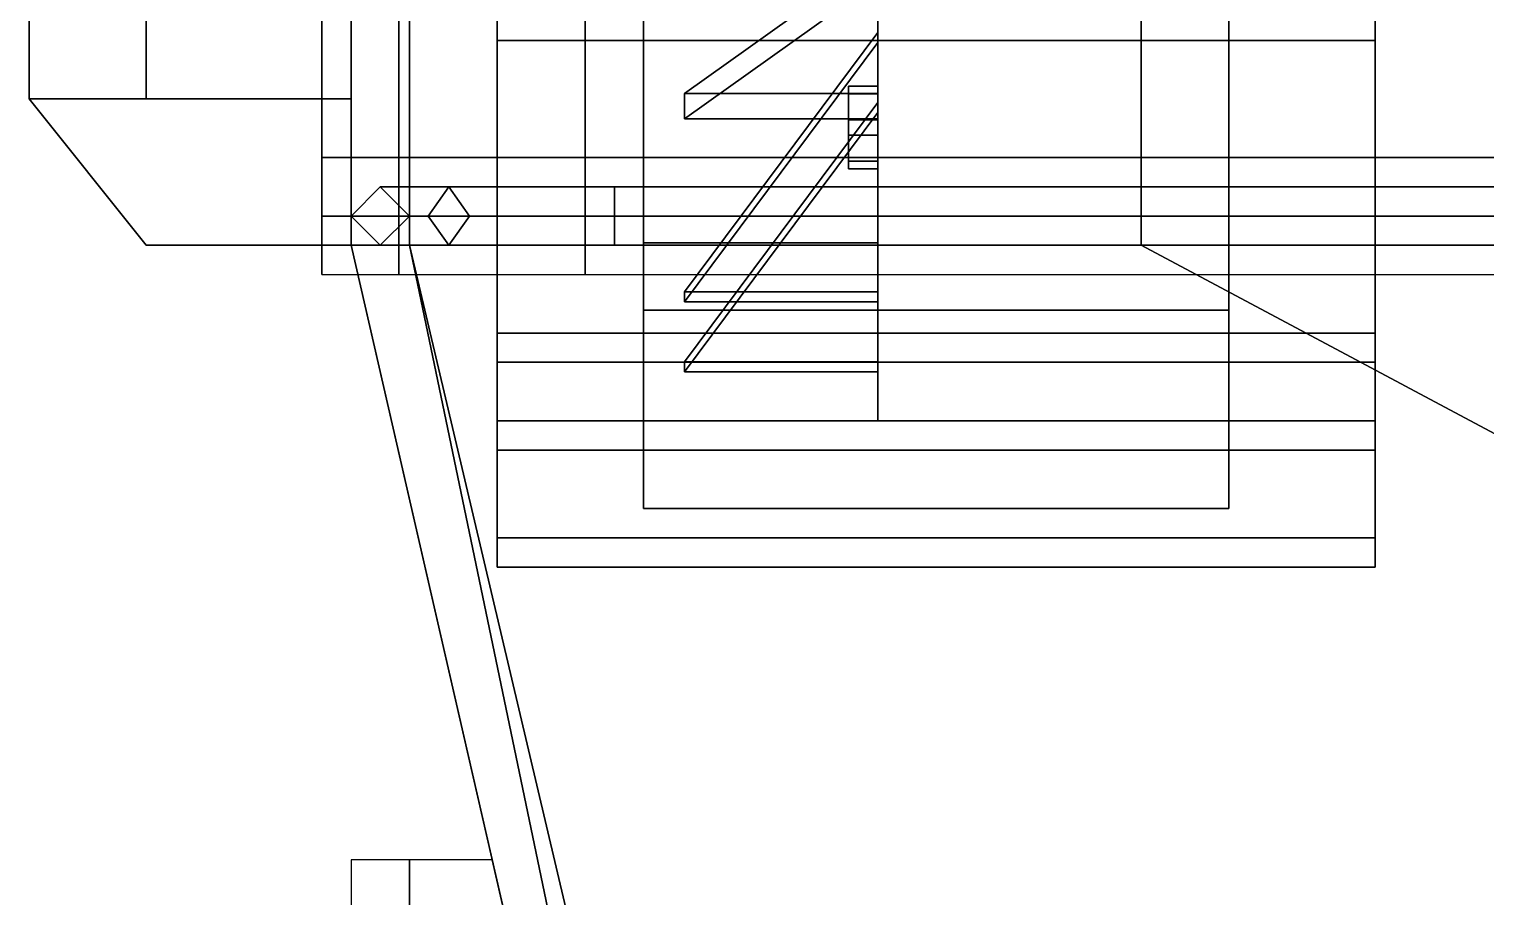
# Model space of a CAD drawing. Header units: millimetres. Extents: x -1.1 to 1.1, y -2.8 to 10.1.
# Drawn here: x -1.11 to -0.6122, y 0.3073 to 0.6039 of the extents above; entities that cross this region are included whole.
import ezdxf

# ---------------------------------------------------------------- set-up
doc = ezdxf.new("R2010")
doc.units = ezdxf.units.MM
for name, color, linetype in [('fenders', 6, 'Continuous'), ('internals', 5, 'Continuous'), ('tent', 3, 'Continuous'), ('tracks', 3, 'Continuous'), ('wheels', 2, 'Continuous')]:
    doc.layers.add(name, color=color, linetype=linetype)

msp = doc.modelspace()

# ---------------------------------------------------------------- linework, layer by layer
for points in [[(-1, 3.18, 1.85), (-1, 2.9, 1.05), (-1, 0.53, 1.05), (-1, 0.53, 1.85)], [(-0.98, 3.16, 1.85), (-1, 3.18, 1.85), (-1, 0.53, 1.85), (-0.98, 0.53, 1.85)], [(-1.11, 0.58, 1.05), (-1.11, 0.58, 1.11), (-1.11, 3.13, 1.11), (-1.11, 3.13, 1.05)], [(-1.11, 0.58, 1.2), (-1.11, 0.58, 1.26), (-1.11, 3.13, 1.26), (-1.11, 3.13, 1.2)], [(-1.11, 3.13, 1.26), (-1.11, 0.58, 1.26), (-1.07, 0.58, 1.26), (-1.07, 3.13, 1.26)], [(-1.07, 3.13, 1.2), (-1.07, 0.58, 1.2), (-1.11, 0.58, 1.2), (-1.11, 3.13, 1.2)], [(-1.11, 3.13, 1.11), (-1.11, 0.58, 1.11), (-1.07, 0.58, 1.11), (-1.07, 3.13, 1.11)], [(-1.07, 3.13, 1.05), (-1.07, 0.58, 1.05), (-1.11, 0.58, 1.05), (-1.11, 3.13, 1.05)], [(-1.07, 3.13, 1.11), (-1.07, 0.58, 1.11), (-1.07, 0.58, 1.05), (-1.07, 3.13, 1.05)], [(-1.07, 3.13, 1.26), (-1.07, 0.58, 1.26), (-1.07, 0.58, 1.2), (-1.07, 3.13, 1.2)], [(-1.07, 0.53, 1.05), (-1.07, 0.53, 1.26), (-1.11, 0.58, 1.26), (-1.11, 0.58, 1.05)], [(-1.11, 0.58, 1.05), (-1.11, 0.58, 1.26), (-1, 0.58, 1.26), (-1, 0.58, 1.05)], [(-1.11, 0.58, 1.26), (-1.07, 0.53, 1.26), (-1, 0.53, 1.26), (-1, 0.58, 1.26)], [(-1, 0.58, 1.05), (-1, 0.53, 1.05), (-1.07, 0.53, 1.05), (-1.11, 0.58, 1.05)], [(-0.99, 0.55, 2.03), (-1, 0.54, 2.03), (-0.97364, 0.54, 2.09364), (-0.96657, 0.55, 2.08657)], [(-1, 0.54, 2.03), (-0.99, 0.55, 2.03), (-0.99, 0.55, 1.85), (-1, 0.54, 1.85)], [(-0.98, 0.54, 2.03), (-0.99, 0.55, 2.03), (-0.96657, 0.55, 2.08657), (-0.9595, 0.54, 2.0795)], [(-0.99, 0.55, 2.03), (-0.98, 0.54, 2.03), (-0.98, 0.54, 1.85), (-0.99, 0.55, 1.85)], [(-0.96657, 0.55, 2.08657), (-0.97364, 0.54, 2.09364), (-0.91, 0.54, 2.12), (-0.91, 0.55, 2.11)], [(-0.9595, 0.54, 2.0795), (-0.96657, 0.55, 2.08657), (-0.91, 0.55, 2.11), (-0.91, 0.54, 2.1)], [(-0.23, 0.54, 2.12), (-0.23, 0.55, 2.11), (-0.91, 0.55, 2.11), (-0.91, 0.54, 2.12)], [(-0.23, 0.55, 2.11), (-0.23, 0.54, 2.1), (-0.91, 0.54, 2.1), (-0.91, 0.55, 2.11)], [(-1, 0.54, 2.03), (-0.99, 0.53, 2.03), (-0.96657, 0.53, 2.08657), (-0.97364, 0.54, 2.09364)], [(-0.99, 0.53, 2.03), (-1, 0.54, 2.03), (-1, 0.54, 1.85), (-0.99, 0.53, 1.85)], [(-0.99, 0.53, 2.03), (-0.98, 0.54, 2.03), (-0.9595, 0.54, 2.0795), (-0.96657, 0.53, 2.08657)], [(-0.98, 0.54, 2.03), (-0.99, 0.53, 2.03), (-0.99, 0.53, 1.85), (-0.98, 0.54, 1.85)], [(-0.97364, 0.54, 2.09364), (-0.96657, 0.53, 2.08657), (-0.91, 0.53, 2.11), (-0.91, 0.54, 2.12)], [(-0.96657, 0.53, 2.08657), (-0.9595, 0.54, 2.0795), (-0.91, 0.54, 2.1), (-0.91, 0.53, 2.11)], [(-0.24, 0.53, 2.11), (-0.23, 0.54, 2.12), (-0.91, 0.54, 2.12), (-0.91, 0.53, 2.11)], [(-0.23, 0.54, 2.1), (-0.24, 0.53, 2.11), (-0.91, 0.53, 2.11), (-0.91, 0.54, 2.1)], [(-1, 0.53, 1.05), (-1, 0.53, 1.26), (-1.07, 0.53, 1.26), (-1.07, 0.53, 1.05)], [(-0.7177, -0.7, 0.51), (-0.62131, -1.12, 0.89), (-0.79115, -0.38, 1.53), (-1, 0.53, 1.85)], [(-0.97072, 0.40241, 1.05), (-0.7177, -0.7, 0.51), (-1, 0.53, 1.85), (-0.97072, 0.40241, 1.05)], [(-1, 0.53, 1.05), (-0.97072, 0.40241, 1.05), (-1, 0.53, 1.85), (-1, 0.53, 1.05)], [(-1, 0.53, 1.85), (-1, 0.53, 1.85), (-0.79115, -0.38, 1.53), (-0.82787, -0.22, 1.85)], [(-0.98, 0.53, 1.85), (-1, 0.53, 1.85), (-0.82787, -0.22, 1.85), (-0.80787, -0.2, 1.85)], [(-0.9518, 0.32, 0.74), (-0.7177, -0.7, 0.51), (-0.97072, 0.40241, 1.05), (-0.9518, 0.32, 0.74)], [(-0.9518, 0.32, 0.51), (-0.7177, -0.7, 0.51), (-0.9518, 0.32, 0.74), (-0.9518, 0.32, 0.51)]]:
    msp.add_3dface(points)
at = {"layer": 'fenders'}
for points in [[(-1, 0.32, 0.5), (-1, -0.73, 0.5), (-0.98, -0.7, 0.51), (-0.98, 0.32, 0.51)], [(-0.98, 0.32, 0.51), (-0.98, -0.7, 0.51), (-0.7177, -0.7, 0.51), (-0.9518, 0.32, 0.51)]]:
    msp.add_3dface(points, dxfattribs=at)
at = {"layer": 'internals'}
for points in [[(-0.98, 0.53, 1.85), (-0.98, 0.53, 1.68), (-0.98, 3.16, 1.68), (-0.98, 3.16, 1.85)], [(-0.98, 3.16, 1.68), (-0.98, 0.53, 1.68), (-0.73, 0.53, 1.68), (-0.73, 3.16, 1.68)], [(-0.73, 3.16, 1.07), (-0.73, 0.53, 1.07), (-0.28, 0.29, 1.07), (-0.28, 3.16, 1.07)], [(-0.73, 3.16, 1.68), (-0.73, 0.53, 1.68), (-0.73, 0.53, 1.07), (-0.73, 3.16, 1.07)], [(-0.80787, -0.2, 1.85), (-0.93, 0.29, 1.07), (-0.98, 0.53, 1.07), (-0.98, 0.53, 1.85)], [(-0.73, 0.53, 1.68), (-0.98, 0.53, 1.68), (-0.98, 0.53, 1.07), (-0.73, 0.53, 1.07)], [(-0.73, 0.53, 1.07), (-0.98, 0.53, 1.07), (-0.93, 0.29, 1.07), (-0.28, 0.29, 1.07)]]:
    msp.add_3dface(points, dxfattribs=at)
at = {"layer": 'tent'}
for points in [[(-1.01, 2.92, 2), (-1.01, 3.19, 1.85), (-1.01, 0.52, 1.85), (-1.01, 0.97, 2)], [(-0.98364, 0.56, 2.08364), (-0.98364, 0.97, 2.06364), (-1.01, 0.97, 2), (-1.01, 0.56, 2.02)], [(-1.01, 0.56, 2.02), (-1.01, 0.97, 2), (-1.01, 0.52, 1.85), (-1.01, 0.52, 2.02)], [(-0.92, 0.56, 2.11), (-0.92, 0.97, 2.09), (-0.98364, 0.97, 2.06364), (-0.98364, 0.56, 2.08364)], [(-0.23, 0.56, 2.11), (-0.17, 0.68, 2.10415), (-0.92, 0.97, 2.09), (-0.92, 0.56, 2.11)], [(-1.01, 0.56, 2.02), (-1.01, 0.54, 2.04), (-0.98364, 0.54, 2.10364), (-0.98364, 0.56, 2.08364)], [(-1.01, 0.54, 2.04), (-1.01, 0.56, 2.02), (-1.01, 0.56, 2.02), (-1.01, 0.52, 2.02)], [(-0.98364, 0.56, 2.08364), (-0.98364, 0.54, 2.10364), (-0.92, 0.54, 2.13), (-0.92, 0.56, 2.11)], [(-0.92, 0.56, 2.11), (-0.92, 0.54, 2.13), (-0.24, 0.54, 2.13), (-0.23, 0.56, 2.11)], [(-1.01, 0.54, 2.04), (-1.01, 0.52, 2.02), (-0.98364, 0.52, 2.08364), (-0.98364, 0.54, 2.10364)], [(-0.98364, 0.54, 2.10364), (-0.98364, 0.52, 2.08364), (-0.92, 0.52, 2.11), (-0.92, 0.54, 2.13)], [(-0.92, 0.54, 2.13), (-0.92, 0.52, 2.11), (-0.25, 0.52, 2.11), (-0.24, 0.54, 2.13)]]:
    msp.add_3dface(points, dxfattribs=at)
at = {"layer": 'tracks'}
for points in [[(-0.95, 1.1, 0.05), (-0.95, 0.56, 0.37), (-0.65, 0.56, 0.37), (-0.65, 1.1, 0.05)], [(-0.95, 1.08, 0.01), (-0.95, 0.55, 0.32), (-0.95, 0.56, 0.37), (-0.95, 1.1, 0.05)], [(-0.65, 0.56, 0.37), (-0.65, 0.55, 0.32), (-0.65, 1.08, 0.01), (-0.65, 1.1, 0.05)], [(-0.65, 1.08, 0.01), (-0.65, 0.55, 0.32), (-0.95, 0.55, 0.32), (-0.95, 1.08, 0.01)], [(-0.95, 0.6, 0.88), (-0.95, 0.73, 0.91), (-0.95, 0.71, 0.86)], [(-0.65, 0.6, 0.88), (-0.65, 0.73, 0.91), (-0.95, 0.73, 0.91), (-0.95, 0.6, 0.88)], [(-0.65, 0.71, 0.86), (-0.65, 0.73, 0.91), (-0.65, 0.6, 0.88), (-0.65, 0.71, 0.86)], [(-0.95, 0.53, 0.84), (-0.95, 0.6, 0.88), (-0.95, 0.71, 0.86), (-0.95, 0.61, 0.83)], [(-0.65, 0.71, 0.86), (-0.65, 0.6, 0.88), (-0.65, 0.53, 0.84), (-0.65, 0.61, 0.83)], [(-0.95, 0.47, 0.76), (-0.95, 0.53, 0.84), (-0.95, 0.61, 0.83), (-0.95, 0.53, 0.76)], [(-0.95, 0.53, 0.76), (-0.95, 0.61, 0.83), (-0.65, 0.61, 0.83), (-0.65, 0.53, 0.76)], [(-0.65, 0.61, 0.83), (-0.65, 0.53, 0.84), (-0.65, 0.47, 0.76), (-0.65, 0.53, 0.76)], [(-0.65, 0.53, 0.84), (-0.65, 0.6, 0.88), (-0.95, 0.6, 0.88), (-0.95, 0.53, 0.84)], [(-0.95, 0.55, 0.32), (-0.95, 0.46, 0.43), (-0.95, 0.5, 0.45), (-0.95, 0.56, 0.37)], [(-0.95, 0.56, 0.37), (-0.95, 0.5, 0.45), (-0.65, 0.5, 0.45), (-0.65, 0.56, 0.37)], [(-0.65, 0.5, 0.45), (-0.65, 0.46, 0.43), (-0.65, 0.55, 0.32), (-0.65, 0.56, 0.37)], [(-0.65, 0.55, 0.32), (-0.65, 0.46, 0.43), (-0.95, 0.46, 0.43), (-0.95, 0.55, 0.32)], [(-0.95, 0.49, 0.68), (-0.95, 0.53, 0.76), (-0.65, 0.53, 0.76), (-0.65, 0.49, 0.68)], [(-0.95, 0.43, 0.68), (-0.95, 0.47, 0.76), (-0.95, 0.53, 0.76), (-0.95, 0.49, 0.68)], [(-0.65, 0.47, 0.76), (-0.65, 0.53, 0.84), (-0.95, 0.53, 0.84), (-0.95, 0.47, 0.76)], [(-0.65, 0.53, 0.76), (-0.65, 0.47, 0.76), (-0.65, 0.43, 0.68), (-0.65, 0.49, 0.68)], [(-0.95, 0.5, 0.45), (-0.95, 0.47, 0.54), (-0.65, 0.47, 0.54), (-0.65, 0.5, 0.45)], [(-0.95, 0.46, 0.43), (-0.95, 0.42, 0.53), (-0.95, 0.47, 0.54), (-0.95, 0.5, 0.45)], [(-0.65, 0.47, 0.54), (-0.65, 0.42, 0.53), (-0.65, 0.46, 0.43), (-0.65, 0.5, 0.45)], [(-0.95, 0.42, 0.62), (-0.95, 0.43, 0.68), (-0.95, 0.49, 0.68), (-0.95, 0.47, 0.61)], [(-0.95, 0.47, 0.61), (-0.95, 0.49, 0.68), (-0.65, 0.49, 0.68), (-0.65, 0.47, 0.61)], [(-0.65, 0.49, 0.68), (-0.65, 0.43, 0.68), (-0.65, 0.42, 0.62), (-0.65, 0.47, 0.61)], [(-0.65, 0.43, 0.68), (-0.65, 0.47, 0.76), (-0.95, 0.47, 0.76), (-0.95, 0.43, 0.68)], [(-0.95, 0.47, 0.54), (-0.95, 0.47, 0.61), (-0.65, 0.47, 0.61), (-0.65, 0.47, 0.54)], [(-0.95, 0.42, 0.53), (-0.95, 0.42, 0.62), (-0.95, 0.47, 0.61), (-0.95, 0.47, 0.54)], [(-0.65, 0.47, 0.61), (-0.65, 0.42, 0.62), (-0.65, 0.42, 0.53), (-0.65, 0.47, 0.54)], [(-0.65, 0.46, 0.43), (-0.65, 0.42, 0.53), (-0.95, 0.42, 0.53), (-0.95, 0.46, 0.43)], [(-0.65, 0.42, 0.62), (-0.65, 0.43, 0.68), (-0.95, 0.43, 0.68), (-0.95, 0.42, 0.62)], [(-0.65, 0.42, 0.53), (-0.65, 0.42, 0.62), (-0.95, 0.42, 0.62), (-0.95, 0.42, 0.53)]]:
    msp.add_3dface(points, dxfattribs=at)
at = {"layer": 'wheels'}
for points in [[(-0.82, 0.53083, 0.42288), (-0.82, 0.68485, 0.33395), (-0.9, 0.68485, 0.33395), (-0.9, 0.53083, 0.42288)], [(-0.82, 0.68485, 0.84605), (-0.82, 0.53083, 0.75712), (-0.9, 0.53083, 0.75712), (-0.9, 0.68485, 0.84605)], [(-0.9, 0.67964, 0.30441), (-0.9, 0.50785, 0.40359), (-0.9, 0.53083, 0.42288), (-0.9, 0.68485, 0.33395)], [(-0.9, 0.50785, 0.77641), (-0.9, 0.67964, 0.87559), (-0.9, 0.68485, 0.84605), (-0.9, 0.53083, 0.75712)], [(-0.7, 0.50785, 0.77641), (-0.7, 0.67964, 0.87559), (-0.9, 0.67964, 0.87559), (-0.9, 0.50785, 0.77641)], [(-0.7, 0.67964, 0.30441), (-0.7, 0.50785, 0.40359), (-0.9, 0.50785, 0.40359), (-0.9, 0.67964, 0.30441)], [(-0.82, 0.6125, 0.60299), (-0.82, 0.60273, 0.67889), (-0.82, 0.62036, 0.6999), (-0.82, 0.66, 0.68526)], [(-0.82, 0.6125, 0.57701), (-0.82, 0.66, 0.49474), (-0.82, 0.62036, 0.4801), (-0.82, 0.60273, 0.50111)], [(-0.82, 0.58186, 0.39341), (-0.82, 0.62902, 0.4751), (-0.82, 0.6375, 0.45577), (-0.82, 0.63, 0.44278)], [(-0.82, 0.58186, 0.39341), (-0.82, 0.58186, 0.39341), (-0.82, 0.63, 0.44278), (-0.82, 0.6375, 0.42979)], [(-0.82, 0.58186, 0.78659), (-0.82, 0.58186, 0.78659), (-0.82, 0.6375, 0.75021), (-0.82, 0.63, 0.73722)], [(-0.82, 0.62902, 0.7049), (-0.82, 0.58186, 0.78659), (-0.82, 0.63, 0.73722), (-0.82, 0.6375, 0.72423)], [(-0.82, 0.58186, 0.78659), (-0.82, 0.58186, 0.78659), (-0.82, 0.63382, 0.81659), (-0.82, 0.6375, 0.75021)], [(-0.82, 0.58186, 0.78659), (-0.82, 0.58186, 0.78659), (-0.82, 0.63382, 0.81659), (-0.82, 0.6375, 0.75021)], [(-0.82, 0.63382, 0.36341), (-0.82, 0.63382, 0.36341), (-0.82, 0.58186, 0.39341), (-0.82, 0.6375, 0.42979)], [(-0.82, 0.63382, 0.36341), (-0.82, 0.63382, 0.36341), (-0.82, 0.58186, 0.39341), (-0.82, 0.6375, 0.42979)], [(-0.88602, 0.5732, 0.39841), (-0.82, 0.62036, 0.4801), (-0.82, 0.62902, 0.4751), (-0.88602, 0.58186, 0.39341)], [(-0.88602, 0.58186, 0.39341), (-0.82, 0.62902, 0.4751), (-0.82, 0.62902, 0.4751), (-0.82, 0.58186, 0.39341)], [(-0.88602, 0.58186, 0.78659), (-0.82, 0.62902, 0.7049), (-0.82, 0.62036, 0.6999), (-0.88602, 0.5732, 0.78159)], [(-0.82, 0.58186, 0.78659), (-0.82, 0.62902, 0.7049), (-0.82, 0.62902, 0.7049), (-0.88602, 0.58186, 0.78659)], [(-0.82, 0.5732, 0.39841), (-0.82, 0.62036, 0.4801), (-0.82, 0.62036, 0.4801), (-0.88602, 0.5732, 0.39841)], [(-0.88602, 0.5732, 0.78159), (-0.82, 0.62036, 0.6999), (-0.82, 0.62036, 0.6999), (-0.82, 0.5732, 0.78159)], [(-0.82, 0.62036, 0.6999), (-0.82, 0.60273, 0.67889), (-0.82, 0.5141, 0.71115), (-0.82, 0.5732, 0.78159)], [(-0.82, 0.60273, 0.50111), (-0.82, 0.62036, 0.4801), (-0.82, 0.5732, 0.39841), (-0.82, 0.5141, 0.46885)], [(-0.82, 0.57537, 0.60372), (-0.82, 0.60273, 0.67889), (-0.82, 0.6125, 0.60299), (-0.82, 0.605, 0.59)], [(-0.82, 0.605, 0.59), (-0.82, 0.6125, 0.57701), (-0.82, 0.57537, 0.57628), (-0.82, 0.57537, 0.60372)], [(-0.82, 0.6125, 0.57701), (-0.82, 0.6125, 0.57701), (-0.82, 0.60273, 0.50111), (-0.82, 0.57537, 0.57628)], [(-0.88602, 0.5141, 0.46885), (-0.82, 0.60273, 0.50111), (-0.82, 0.60273, 0.50111), (-0.82, 0.5141, 0.46885)], [(-0.88602, 0.51067, 0.47825), (-0.82, 0.59931, 0.51051), (-0.82, 0.60273, 0.50111), (-0.88602, 0.5141, 0.46885)], [(-0.82, 0.5141, 0.71115), (-0.82, 0.60273, 0.67889), (-0.82, 0.60273, 0.67889), (-0.88602, 0.5141, 0.71115)], [(-0.88602, 0.5141, 0.71115), (-0.82, 0.60273, 0.67889), (-0.82, 0.59931, 0.66949), (-0.88602, 0.51067, 0.70175)], [(-0.82, 0.51067, 0.47825), (-0.82, 0.59931, 0.51051), (-0.82, 0.59931, 0.51051), (-0.88602, 0.51067, 0.47825)], [(-0.88602, 0.51067, 0.70175), (-0.82, 0.59931, 0.66949), (-0.82, 0.59931, 0.66949), (-0.82, 0.51067, 0.70175)], [(-0.82, 0.59931, 0.51051), (-0.82, 0.59931, 0.51051), (-0.82, 0.58435, 0.53699), (-0.82, 0.57879, 0.56689)], [(-0.82, 0.59931, 0.51051), (-0.82, 0.59931, 0.51051), (-0.82, 0.58174, 0.52221), (-0.82, 0.58435, 0.53699)], [(-0.82, 0.59931, 0.51051), (-0.82, 0.51067, 0.47825), (-0.82, 0.56765, 0.51708), (-0.82, 0.58174, 0.52221)], [(-0.82, 0.57879, 0.61311), (-0.82, 0.57879, 0.61311), (-0.82, 0.58435, 0.64301), (-0.82, 0.59931, 0.66949)], [(-0.82, 0.59931, 0.66949), (-0.82, 0.59931, 0.66949), (-0.82, 0.58435, 0.64301), (-0.82, 0.58174, 0.65779)], [(-0.82, 0.51067, 0.70175), (-0.82, 0.59931, 0.66949), (-0.82, 0.58174, 0.65779), (-0.82, 0.56765, 0.66292)], [(-0.82, 0.58435, 0.53699), (-0.82, 0.58174, 0.52221), (-0.83, 0.58174, 0.52221), (-0.83, 0.58435, 0.53699)], [(-0.83, 0.55616, 0.52673), (-0.83, 0.58435, 0.53699), (-0.83, 0.58174, 0.52221), (-0.83, 0.56765, 0.51708)], [(-0.82, 0.57286, 0.54663), (-0.82, 0.58435, 0.53699), (-0.83, 0.58435, 0.53699), (-0.83, 0.57286, 0.54663)], [(-0.83, 0.55876, 0.5415), (-0.83, 0.57286, 0.54663), (-0.83, 0.58435, 0.53699), (-0.83, 0.55616, 0.52673)], [(-0.82, 0.58435, 0.64301), (-0.82, 0.57286, 0.63337), (-0.83, 0.57286, 0.63337), (-0.83, 0.58435, 0.64301)], [(-0.83, 0.55616, 0.65327), (-0.83, 0.58435, 0.64301), (-0.83, 0.57286, 0.63337), (-0.83, 0.55876, 0.6385)], [(-0.82, 0.58174, 0.65779), (-0.82, 0.58435, 0.64301), (-0.83, 0.58435, 0.64301), (-0.83, 0.58174, 0.65779)], [(-0.83, 0.56765, 0.66292), (-0.83, 0.58174, 0.65779), (-0.83, 0.58435, 0.64301), (-0.83, 0.55616, 0.65327)], [(-0.82, 0.57879, 0.56689), (-0.82, 0.57879, 0.56689), (-0.82, 0.58435, 0.53699), (-0.82, 0.57286, 0.54663)], [(-0.82, 0.57879, 0.61311), (-0.82, 0.57879, 0.61311), (-0.82, 0.57286, 0.63337), (-0.82, 0.58435, 0.64301)], [(-0.88602, 0.48673, 0.54403), (-0.82, 0.57537, 0.57628), (-0.82, 0.57879, 0.56689), (-0.88602, 0.49015, 0.53463)], [(-0.88602, 0.49015, 0.53463), (-0.82, 0.57879, 0.56689), (-0.82, 0.57879, 0.56689), (-0.82, 0.49015, 0.53463)], [(-0.88602, 0.49015, 0.64537), (-0.82, 0.57879, 0.61311), (-0.82, 0.57537, 0.60372), (-0.88602, 0.48673, 0.63597)], [(-0.82, 0.49015, 0.64537), (-0.82, 0.57879, 0.61311), (-0.82, 0.57879, 0.61311), (-0.88602, 0.49015, 0.64537)], [(-0.82, 0.58174, 0.52221), (-0.82, 0.56765, 0.51708), (-0.83, 0.56765, 0.51708), (-0.83, 0.58174, 0.52221)], [(-0.82, 0.56765, 0.66292), (-0.82, 0.58174, 0.65779), (-0.83, 0.58174, 0.65779), (-0.83, 0.56765, 0.66292)], [(-0.82, 0.49015, 0.53463), (-0.82, 0.57879, 0.56689), (-0.82, 0.57286, 0.54663), (-0.82, 0.55876, 0.5415)], [(-0.82, 0.57879, 0.61311), (-0.82, 0.49015, 0.64537), (-0.82, 0.55876, 0.6385), (-0.82, 0.57286, 0.63337)], [(-0.82, 0.48673, 0.54403), (-0.82, 0.57537, 0.57628), (-0.82, 0.57537, 0.57628), (-0.88602, 0.48673, 0.54403)], [(-0.88602, 0.48673, 0.63597), (-0.82, 0.57537, 0.60372), (-0.82, 0.57537, 0.60372), (-0.82, 0.48673, 0.63597)], [(-0.82, 0.55876, 0.5415), (-0.82, 0.57286, 0.54663), (-0.83, 0.57286, 0.54663), (-0.83, 0.55876, 0.5415)], [(-0.82, 0.57286, 0.63337), (-0.82, 0.55876, 0.6385), (-0.83, 0.55876, 0.6385), (-0.83, 0.57286, 0.63337)], [(-0.82, 0.57537, 0.60372), (-0.82, 0.57537, 0.57628), (-0.82, 0.48673, 0.54403), (-0.82, 0.48673, 0.63597)], [(-0.82, 0.53083, 0.75712), (-0.82, 0.5732, 0.78159), (-0.82, 0.5732, 0.78159), (-0.82, 0.5141, 0.71115)], [(-0.82, 0.53083, 0.42288), (-0.82, 0.5141, 0.46885), (-0.82, 0.5141, 0.46885), (-0.82, 0.5732, 0.39841)], [(-0.82, 0.56765, 0.51708), (-0.82, 0.55616, 0.52673), (-0.83, 0.55616, 0.52673), (-0.83, 0.56765, 0.51708)], [(-0.82, 0.55616, 0.65327), (-0.82, 0.56765, 0.66292), (-0.83, 0.56765, 0.66292), (-0.83, 0.55616, 0.65327)], [(-0.82, 0.51067, 0.47825), (-0.82, 0.51067, 0.47825), (-0.82, 0.55616, 0.52673), (-0.82, 0.56765, 0.51708)], [(-0.82, 0.51067, 0.70175), (-0.82, 0.51067, 0.70175), (-0.82, 0.56765, 0.66292), (-0.82, 0.55616, 0.65327)], [(-0.82, 0.55616, 0.52673), (-0.82, 0.55876, 0.5415), (-0.83, 0.55876, 0.5415), (-0.83, 0.55616, 0.52673)], [(-0.82, 0.55876, 0.6385), (-0.82, 0.55616, 0.65327), (-0.83, 0.55616, 0.65327), (-0.83, 0.55876, 0.6385)], [(-0.82, 0.49015, 0.53463), (-0.82, 0.49015, 0.53463), (-0.82, 0.55876, 0.5415), (-0.82, 0.55616, 0.52673)], [(-0.82, 0.49015, 0.64537), (-0.82, 0.49015, 0.64537), (-0.82, 0.55616, 0.65327), (-0.82, 0.55876, 0.6385)], [(-0.82, 0.51067, 0.47825), (-0.82, 0.51067, 0.47825), (-0.82, 0.49015, 0.53463), (-0.82, 0.55616, 0.52673)], [(-0.82, 0.51067, 0.47825), (-0.82, 0.51067, 0.47825), (-0.82, 0.49015, 0.53463), (-0.82, 0.55616, 0.52673)], [(-0.82, 0.49015, 0.64537), (-0.82, 0.49015, 0.64537), (-0.82, 0.51067, 0.70175), (-0.82, 0.55616, 0.65327)], [(-0.82, 0.49015, 0.64537), (-0.82, 0.49015, 0.64537), (-0.82, 0.51067, 0.70175), (-0.82, 0.55616, 0.65327)], [(-0.82, 0.47, 0.59), (-0.82, 0.53083, 0.42288), (-0.9, 0.53083, 0.42288), (-0.9, 0.47, 0.59)], [(-0.82, 0.53083, 0.75712), (-0.82, 0.47, 0.59), (-0.9, 0.47, 0.59), (-0.9, 0.53083, 0.75712)], [(-0.9, 0.50785, 0.40359), (-0.9, 0.44, 0.59), (-0.9, 0.47, 0.59), (-0.9, 0.53083, 0.42288)], [(-0.9, 0.44, 0.59), (-0.9, 0.50785, 0.77641), (-0.9, 0.53083, 0.75712), (-0.9, 0.47, 0.59)], [(-0.7, 0.44, 0.59), (-0.7, 0.50785, 0.77641), (-0.9, 0.50785, 0.77641), (-0.9, 0.44, 0.59)], [(-0.7, 0.50785, 0.40359), (-0.7, 0.44, 0.59), (-0.9, 0.44, 0.59), (-0.9, 0.50785, 0.40359)], [(-0.82, 0.47, 0.59), (-0.82, 0.48673, 0.63597), (-0.82, 0.48673, 0.63597), (-0.82, 0.48673, 0.54403)]]:
    msp.add_3dface(points, dxfattribs=at)

doc.saveas('drawing.dxf')
